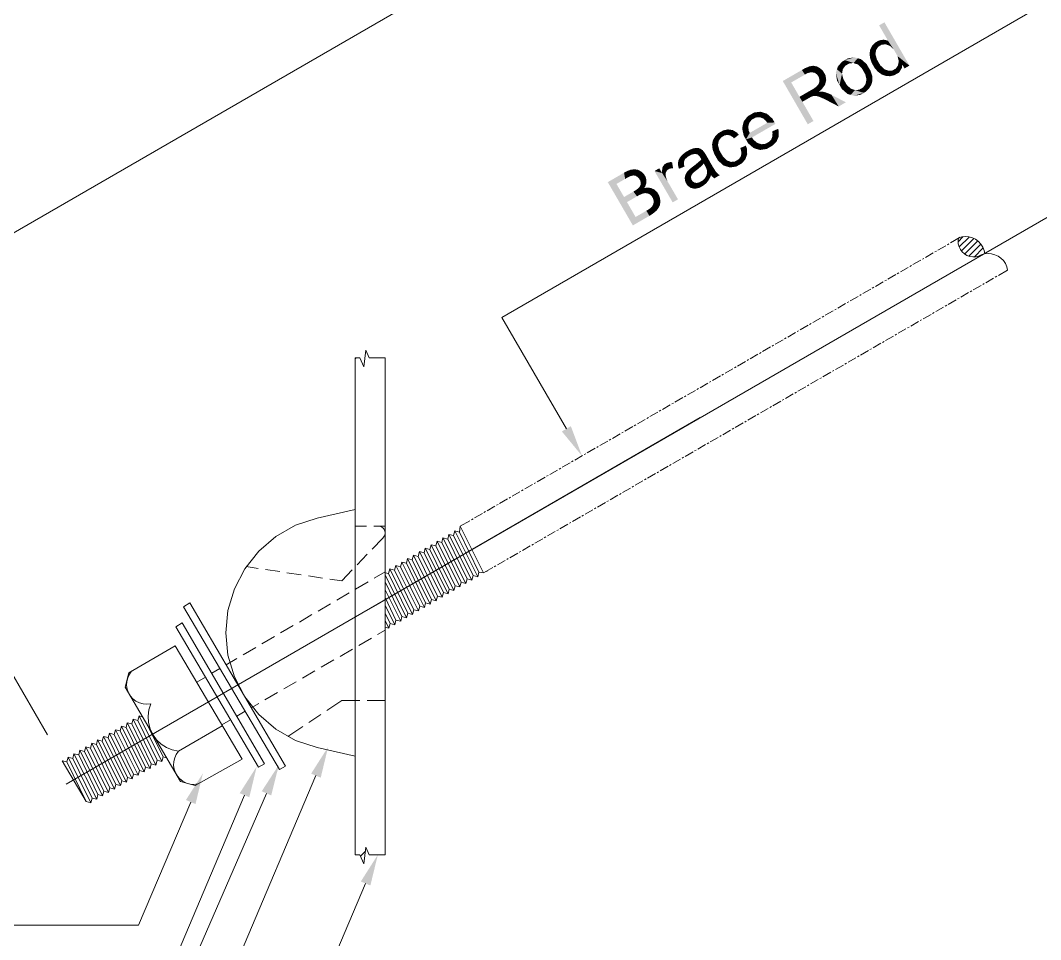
# Model space of a CAD drawing. Header units: millimetres. Extents: x 2 to 579, y 1 to 405.
# Drawn here: x 221.29 to 238.92, y 93.93 to 109.82 of the extents above; entities that cross this region are included whole.
import ezdxf

# ---------------------------------------------------------------- set-up
doc = ezdxf.new("R2010")
doc.units = ezdxf.units.MM
doc.linetypes.add('XKITLINE00', pattern=[0])
doc.layers.add('LinkedObject', color=7, linetype='Continuous', lineweight=0)

# ---------------------------------------------------------------- blocks, each defined once
blk = doc.blocks.new('*A4')
at = {"layer": 'LinkedObject'}
for color, points in [(7, [(236.223, 109.783), (236.286, 109.462), (236.131, 109.73)]), (7, [(236.223, 109.783), (236.388, 109.305), (236.286, 109.462)]), (7, [(236.388, 109.305), (236.223, 109.783), (236.655, 109.035)]), (7, [(235.977, 109.312), (236.073, 109.27), (235.965, 109.238)]), (7, [(236.08, 109.307), (235.977, 109.312), (235.993, 109.345)]), (7, [(236.073, 109.27), (235.977, 109.312), (236.08, 109.307)]), (7, [(236.01, 109.379), (236.116, 109.361), (235.993, 109.345)]), (7, [(235.993, 109.345), (236.116, 109.361), (236.08, 109.307)]), (7, [(236.06, 109.431), (236.116, 109.361), (236.01, 109.379)]), (7, [(236.094, 109.45), (236.116, 109.361), (236.06, 109.431)]), (7, [(236.118, 109.464), (236.178, 109.397), (236.094, 109.45)]), (7, [(236.094, 109.45), (236.178, 109.397), (236.147, 109.379)]), (7, [(236.116, 109.361), (236.094, 109.45), (236.147, 109.379)]), (7, [(236.168, 109.479), (236.178, 109.397), (236.118, 109.464)]), (7, [(236.193, 109.48), (236.178, 109.397), (236.168, 109.479)]), (7, [(236.193, 109.48), (236.246, 109.402), (236.178, 109.397)]), (7, [(236.218, 109.481), (236.246, 109.402), (236.193, 109.48)]), (7, [(236.265, 109.471), (236.246, 109.402), (236.218, 109.481)]), (7, [(236.286, 109.462), (236.246, 109.402), (236.265, 109.471)]), (7, [(236.246, 109.402), (236.286, 109.462), (236.283, 109.388)]), (7, [(236.283, 109.388), (236.286, 109.462), (236.319, 109.375)]), (7, [(236.286, 109.462), (236.388, 109.305), (236.319, 109.375)]), (7, [(235.706, 109.177), (235.538, 109.129), (235.594, 109.161)]), (7, [(235.763, 109.161), (235.538, 109.129), (235.706, 109.177)]), (7, [(235.688, 109.079), (235.538, 109.129), (235.763, 109.161)]), (7, [(235.688, 109.079), (235.763, 109.161), (235.725, 109.066)]), (7, [(235.763, 109.161), (235.763, 109.054), (235.725, 109.066)]), (7, [(235.913, 109.064), (235.763, 109.161), (235.819, 109.145)]), (7, [(235.95, 109), (235.763, 109.161), (235.913, 109.064)]), (7, [(235.83, 108.991), (235.763, 109.161), (235.95, 109)]), (7, [(235.763, 109.054), (235.763, 109.161), (235.83, 108.991)]), (7, [(235.965, 109.238), (236.073, 109.27), (235.971, 109.197)]), (7, [(235.971, 109.197), (236.073, 109.27), (236.067, 109.233)]), (7, [(236.067, 109.233), (236.029, 109.035), (235.971, 109.197)]), (7, [(235.971, 109.197), (236.029, 109.035), (235.977, 109.156)]), (7, [(235.977, 109.156), (236.029, 109.035), (236.006, 109.075)]), (7, [(236.092, 109.143), (236.029, 109.035), (236.067, 109.233)]), (7, [(236.029, 109.035), (236.092, 109.143), (236.123, 109.089)]), (7, [(236.388, 109.305), (236.655, 109.035), (236.42, 109.25)]), (7, [(236.42, 109.25), (236.655, 109.035), (236.449, 109.199)]), (7, [(236.449, 109.199), (236.655, 109.035), (236.471, 109.112)]), (7, [(234.849, 108.879), (234.466, 108.768), (234.797, 108.959)]), (7, [(234.96, 109.027), (234.797, 108.959), (234.929, 109.022)]), (7, [(234.961, 108.921), (234.797, 108.959), (234.96, 109.027)]), (7, [(234.929, 109.022), (234.797, 108.959), (234.847, 108.988)]), (7, [(234.797, 108.959), (234.89, 108.903), (234.849, 108.879)]), (7, [(234.89, 108.903), (234.797, 108.959), (234.961, 108.921)]), (7, [(234.992, 109.032), (234.99, 108.915), (234.96, 109.027)]), (7, [(234.96, 109.027), (234.99, 108.915), (234.961, 108.921)]), (7, [(234.99, 108.915), (234.992, 109.032), (235.019, 108.909)]), (7, [(235.085, 109.004), (234.992, 109.032), (235.054, 109.02)]), (7, [(235.019, 108.909), (234.992, 109.032), (235.085, 109.004)]), (7, [(235.085, 109.004), (235.063, 108.877), (235.019, 108.909)]), (7, [(235.115, 108.987), (235.063, 108.877), (235.085, 109.004)]), (7, [(235.163, 108.94), (235.063, 108.877), (235.115, 108.987)]), (7, [(235.402, 108.97), (235.448, 108.699), (235.382, 108.91)]), (7, [(235.538, 109.129), (235.402, 108.97), (235.488, 109.1)]), (7, [(235.548, 109.033), (235.402, 108.97), (235.538, 109.129)]), (7, [(235.488, 109.1), (235.402, 108.97), (235.42, 109.021)]), (7, [(235.505, 108.974), (235.402, 108.97), (235.548, 109.033)]), (7, [(235.402, 108.97), (235.505, 108.974), (235.497, 108.935)]), (7, [(235.49, 108.896), (235.448, 108.699), (235.402, 108.97)]), (7, [(235.49, 108.896), (235.402, 108.97), (235.497, 108.935)]), (7, [(235.538, 109.129), (235.616, 109.072), (235.582, 109.053)]), (7, [(235.616, 109.072), (235.538, 109.129), (235.688, 109.079)]), (7, [(235.548, 109.033), (235.538, 109.129), (235.582, 109.053)]), (7, [(235.83, 108.991), (235.95, 109), (235.859, 108.941)]), (7, [(235.95, 109), (235.89, 108.887), (235.859, 108.941)]), (7, [(235.89, 108.887), (235.95, 109), (235.913, 108.795)]), (7, [(235.913, 108.795), (235.95, 109), (236.014, 108.817)]), (7, [(236.012, 108.856), (235.95, 109), (235.981, 108.948)]), (7, [(236.014, 108.817), (235.95, 109), (236.012, 108.856)]), (7, [(236.154, 109.037), (236.029, 109.035), (236.123, 109.089)]), (7, [(236.029, 109.035), (236.154, 109.037), (236.053, 108.993)]), (7, [(236.053, 108.993), (236.154, 109.037), (236.111, 108.928)]), (7, [(236.111, 108.928), (236.154, 109.037), (236.144, 108.905)]), (7, [(236.144, 108.905), (236.154, 109.037), (236.22, 108.972)]), (7, [(236.22, 108.972), (236.248, 108.856), (236.144, 108.905)]), (7, [(236.257, 108.959), (236.248, 108.856), (236.22, 108.972)]), (7, [(236.248, 108.856), (236.257, 108.959), (236.286, 108.853)]), (7, [(236.286, 108.853), (236.257, 108.959), (236.294, 108.946)]), (7, [(236.426, 108.887), (236.361, 108.95), (236.39, 108.967)]), (7, [(236.421, 108.985), (236.426, 108.887), (236.39, 108.967)]), (7, [(236.421, 108.985), (236.53, 109.055), (236.426, 108.887)]), (7, [(236.457, 109.039), (236.53, 109.055), (236.421, 108.985)]), (7, [(236.426, 108.887), (236.53, 109.055), (236.476, 108.915)]), (7, [(236.53, 109.055), (236.457, 109.039), (236.464, 109.075)]), (7, [(236.471, 109.112), (236.53, 109.055), (236.464, 109.075)]), (7, [(236.471, 109.112), (236.655, 109.035), (236.53, 109.055)]), (7, [(236.476, 108.915), (236.53, 109.055), (236.528, 109)]), (7, [(236.53, 109.055), (236.655, 109.035), (236.57, 108.986)]), (7, [(234.612, 108.743), (234.466, 108.768), (234.849, 108.879)]), (7, [(235.181, 108.909), (235.063, 108.877), (235.163, 108.94)]), (7, [(235.063, 108.877), (235.181, 108.909), (235.079, 108.85)]), (7, [(235.181, 108.909), (235.089, 108.832), (235.079, 108.85)]), (7, [(235.089, 108.832), (235.181, 108.909), (235.099, 108.793)]), (7, [(235.099, 108.793), (235.207, 108.745), (235.098, 108.772)]), (7, [(235.099, 108.793), (235.181, 108.909), (235.207, 108.745)]), (7, [(235.217, 108.787), (235.181, 108.909), (235.204, 108.869)]), (7, [(235.207, 108.745), (235.181, 108.909), (235.217, 108.787)]), (7, [(235.382, 108.91), (235.448, 108.699), (235.404, 108.774)]), (7, [(235.512, 108.805), (235.448, 108.699), (235.49, 108.896)]), (7, [(235.448, 108.699), (235.512, 108.805), (235.542, 108.753)]), (7, [(236.014, 108.817), (235.905, 108.756), (235.913, 108.795)]), (7, [(236.016, 108.778), (235.905, 108.756), (236.014, 108.817)]), (7, [(236.144, 108.905), (236.248, 108.856), (236.177, 108.881)]), (7, [(236.294, 108.946), (236.426, 108.887), (236.286, 108.853)]), (7, [(236.286, 108.853), (236.426, 108.887), (236.323, 108.851)]), (7, [(236.361, 108.95), (236.426, 108.887), (236.294, 108.946)]), (7, [(236.323, 108.851), (236.426, 108.887), (236.393, 108.868)]), (7, [(234.755, 108.495), (234.898, 108.02), (234.466, 108.768)]), (7, [(234.466, 108.768), (234.612, 108.743), (234.755, 108.495)]), (7, [(234.92, 108.475), (234.755, 108.495), (234.968, 108.618)]), (7, [(234.92, 108.475), (234.968, 108.618), (234.939, 108.486)]), (7, [(234.939, 108.486), (234.968, 108.618), (234.967, 108.5)]), (7, [(234.967, 108.5), (234.968, 108.618), (234.977, 108.503)]), (7, [(235.018, 108.51), (234.968, 108.618), (235.002, 108.637)]), (7, [(234.977, 108.503), (234.968, 108.618), (234.99, 108.507)]), (7, [(234.99, 108.507), (234.968, 108.618), (235.018, 108.51)]), (7, [(235.051, 108.675), (235.088, 108.584), (235.002, 108.637)]), (7, [(235.018, 108.51), (235.002, 108.637), (235.033, 108.51)]), (7, [(235.002, 108.637), (235.088, 108.584), (235.033, 108.51)]), (7, [(235.066, 108.693), (235.207, 108.745), (235.051, 108.675)]), (7, [(235.197, 108.703), (235.051, 108.675), (235.207, 108.745)]), (7, [(235.137, 108.622), (235.051, 108.675), (235.197, 108.703)]), (7, [(235.088, 108.584), (235.051, 108.675), (235.137, 108.622)]), (7, [(235.081, 108.711), (235.207, 108.745), (235.066, 108.693)]), (7, [(235.207, 108.745), (235.081, 108.711), (235.097, 108.75)]), (7, [(235.098, 108.772), (235.207, 108.745), (235.097, 108.75)]), (7, [(235.572, 108.701), (235.448, 108.699), (235.542, 108.753)]), (7, [(235.572, 108.701), (235.639, 108.529), (235.448, 108.699)]), (7, [(235.448, 108.699), (235.639, 108.529), (235.487, 108.63)]), (7, [(235.487, 108.63), (235.639, 108.529), (235.583, 108.546)]), (7, [(235.64, 108.637), (235.639, 108.529), (235.572, 108.701)]), (7, [(235.639, 108.529), (235.64, 108.637), (235.677, 108.624)]), (7, [(235.715, 108.611), (235.639, 108.529), (235.677, 108.624)]), (7, [(235.715, 108.611), (235.865, 108.563), (235.639, 108.529)]), (7, [(235.787, 108.618), (235.865, 108.563), (235.715, 108.611)]), (7, [(235.865, 108.563), (235.787, 108.618), (235.821, 108.638)]), (7, [(235.856, 108.658), (235.865, 108.563), (235.821, 108.638)]), (7, [(235.977, 108.671), (235.856, 108.658), (235.897, 108.717)]), (7, [(235.956, 108.638), (235.856, 108.658), (235.977, 108.671)]), (7, [(235.901, 108.583), (235.856, 108.658), (235.956, 108.638)]), (7, [(235.865, 108.563), (235.856, 108.658), (235.901, 108.583)]), (7, [(235.905, 108.756), (235.997, 108.705), (235.897, 108.717)]), (7, [(235.897, 108.717), (235.997, 108.705), (235.977, 108.671)]), (7, [(235.997, 108.705), (235.905, 108.756), (236.016, 108.778)]), (7, [(234.755, 108.495), (234.805, 108.409), (234.898, 108.02)]), (7, [(234.805, 108.409), (234.755, 108.495), (234.92, 108.475)]), (7, [(235.033, 108.51), (235.088, 108.584), (235.048, 108.509)]), (7, [(235.088, 108.584), (235.088, 108.498), (235.048, 108.509)]), (7, [(235.113, 108.585), (235.088, 108.498), (235.088, 108.584)]), (7, [(235.088, 108.498), (235.113, 108.585), (235.112, 108.489)]), (7, [(235.112, 108.489), (235.113, 108.585), (235.137, 108.479)]), (7, [(235.169, 108.581), (235.113, 108.585), (235.154, 108.584)]), (7, [(235.137, 108.479), (235.113, 108.585), (235.169, 108.581)]), (7, [(235.169, 108.581), (235.202, 108.448), (235.137, 108.479)]), (7, [(235.202, 108.573), (235.202, 108.448), (235.169, 108.581)]), (7, [(235.272, 108.547), (235.202, 108.448), (235.202, 108.573)]), (7, [(235.202, 108.448), (235.272, 108.547), (235.243, 108.427)]), (7, [(235.243, 108.427), (235.272, 108.547), (235.309, 108.529)]), (7, [(235.243, 108.427), (235.309, 108.529), (235.432, 108.328)]), (7, [(235.432, 108.328), (235.309, 108.529), (235.556, 108.4)]), (7, [(235.639, 108.529), (235.865, 108.563), (235.695, 108.513)]), (7, [(235.695, 108.513), (235.865, 108.563), (235.808, 108.53)]), (7, [(234.898, 108.02), (234.805, 108.409), (234.997, 108.077)]), (7, [(233.916, 108.191), (233.777, 108.011), (233.86, 108.159)]), (7, [(233.928, 108.098), (233.777, 108.011), (233.916, 108.191)]), (7, [(233.86, 108.159), (233.777, 108.011), (233.79, 108.069)]), (7, [(233.888, 108.046), (233.777, 108.011), (233.928, 108.098)]), (7, [(234.08, 108.237), (233.916, 108.191), (233.97, 108.223)]), (7, [(234.136, 108.22), (233.916, 108.191), (234.08, 108.237)]), (7, [(234.067, 108.143), (233.916, 108.191), (234.136, 108.22)]), (7, [(233.916, 108.191), (233.995, 108.136), (233.96, 108.116)]), (7, [(233.995, 108.136), (233.916, 108.191), (234.067, 108.143)]), (7, [(233.928, 108.098), (233.916, 108.191), (233.96, 108.116)]), (7, [(234.067, 108.143), (234.136, 108.22), (234.104, 108.129)]), (7, [(234.136, 108.22), (234.128, 108.12), (234.104, 108.129)]), (7, [(234.128, 108.12), (234.136, 108.22), (234.175, 108.079)]), (7, [(234.286, 108.119), (234.136, 108.22), (234.192, 108.203)]), (7, [(234.175, 108.079), (234.136, 108.22), (234.286, 108.119)]), (7, [(234.175, 108.079), (234.286, 108.119), (234.198, 108.046)]), (7, [(234.325, 108.052), (234.198, 108.046), (234.286, 108.119)]), (7, [(233.519, 107.932), (233.39, 107.888), (233.434, 107.913)]), (7, [(233.56, 107.926), (233.39, 107.888), (233.519, 107.932)]), (7, [(233.508, 107.836), (233.39, 107.888), (233.56, 107.926)]), (7, [(233.508, 107.836), (233.56, 107.926), (233.532, 107.832)]), (7, [(233.56, 107.926), (233.556, 107.827), (233.532, 107.832)]), (7, [(233.556, 107.827), (233.56, 107.926), (233.602, 107.799)]), (7, [(233.674, 107.877), (233.56, 107.926), (233.601, 107.92)]), (7, [(233.706, 107.84), (233.56, 107.926), (233.674, 107.877)]), (7, [(233.602, 107.799), (233.56, 107.926), (233.706, 107.84)]), (7, [(233.777, 108.011), (233.79, 107.826), (233.764, 107.952)]), (7, [(233.878, 108.012), (233.777, 108.011), (233.888, 108.046)]), (7, [(233.777, 108.011), (233.878, 108.012), (233.869, 107.979)]), (7, [(233.869, 107.979), (233.79, 107.826), (233.777, 108.011)]), (7, [(233.878, 107.908), (233.79, 107.826), (233.869, 107.979)]), (7, [(233.79, 107.826), (233.878, 107.908), (233.896, 107.872)]), (7, [(234.327, 108.047), (233.829, 107.758), (234.325, 108.052)]), (7, [(233.896, 107.872), (234.325, 108.052), (233.829, 107.758)]), (7, [(234.334, 108.035), (233.829, 107.758), (234.327, 108.047)]), (7, [(234.339, 108.027), (233.829, 107.758), (234.334, 108.035)]), (7, [(233.934, 107.793), (233.829, 107.758), (234.339, 108.027)]), (7, [(234.198, 108.046), (234.325, 108.052), (233.896, 107.872)]), (7, [(234.385, 107.941), (234.289, 107.862), (234.283, 107.898)]), (7, [(234.285, 107.804), (234.385, 107.941), (234.394, 107.804)]), (7, [(234.289, 107.862), (234.385, 107.941), (234.285, 107.804)]), (7, [(234.394, 107.804), (234.385, 107.941), (234.398, 107.893)]), (7, [(233.26, 107.747), (233.354, 107.7), (233.244, 107.672)]), (7, [(233.361, 107.737), (233.26, 107.747), (233.28, 107.78)]), (7, [(233.354, 107.7), (233.26, 107.747), (233.361, 107.737)]), (7, [(233.3, 107.814), (233.403, 107.794), (233.28, 107.78)]), (7, [(233.28, 107.78), (233.403, 107.794), (233.361, 107.737)]), (7, [(233.355, 107.868), (233.403, 107.794), (233.3, 107.814)]), (7, [(233.39, 107.888), (233.403, 107.794), (233.355, 107.868)]), (7, [(233.39, 107.888), (233.46, 107.828), (233.438, 107.814)]), (7, [(233.46, 107.828), (233.39, 107.888), (233.508, 107.836)]), (7, [(233.403, 107.794), (233.39, 107.888), (233.438, 107.814)]), (7, [(233.602, 107.799), (233.706, 107.84), (233.624, 107.776)]), (7, [(233.896, 107.872), (233.829, 107.758), (233.79, 107.826)]), (7, [(233.963, 107.75), (233.829, 107.758), (233.934, 107.793)]), (7, [(233.829, 107.758), (234.017, 107.592), (233.867, 107.692)]), (7, [(233.963, 107.75), (234.017, 107.592), (233.829, 107.758)]), (7, [(234.028, 107.696), (234.017, 107.592), (233.963, 107.75)]), (7, [(234.23, 107.718), (234.377, 107.764), (234.248, 107.628)]), (7, [(234.265, 107.756), (234.377, 107.764), (234.23, 107.718)]), (7, [(234.248, 107.628), (234.377, 107.764), (234.295, 107.655)]), (7, [(234.275, 107.78), (234.394, 107.804), (234.265, 107.756)]), (7, [(234.377, 107.764), (234.265, 107.756), (234.394, 107.804)]), (7, [(234.285, 107.804), (234.394, 107.804), (234.275, 107.78)]), (7, [(234.295, 107.655), (234.377, 107.764), (234.359, 107.723)]), (7, [(232.82, 107.558), (232.885, 107.494), (232.785, 107.538)]), (7, [(232.942, 107.607), (232.82, 107.558), (232.915, 107.602)]), (7, [(232.946, 107.509), (232.82, 107.558), (232.942, 107.607)]), (7, [(232.915, 107.602), (232.82, 107.558), (232.854, 107.578)]), (7, [(232.885, 107.494), (232.82, 107.558), (232.946, 107.509)]), (7, [(233.012, 107.609), (232.942, 107.607), (232.968, 107.611)]), (7, [(233.029, 107.603), (232.942, 107.607), (233.012, 107.609)]), (7, [(232.946, 107.509), (232.942, 107.607), (232.973, 107.503)]), (7, [(232.973, 107.503), (232.942, 107.607), (232.992, 107.499)]), (7, [(232.942, 107.607), (233.028, 107.467), (232.992, 107.499)]), (7, [(233.029, 107.603), (233.028, 107.467), (232.942, 107.607)]), (7, [(233.047, 107.596), (233.028, 107.467), (233.029, 107.603)]), (7, [(233.079, 107.573), (233.028, 107.467), (233.047, 107.596)]), (7, [(233.094, 107.557), (233.028, 107.467), (233.079, 107.573)]), (7, [(233.028, 107.467), (233.094, 107.557), (233.103, 107.546)]), (7, [(233.244, 107.672), (233.354, 107.7), (233.249, 107.63)]), (7, [(233.249, 107.63), (233.354, 107.7), (233.346, 107.662)]), (7, [(233.346, 107.662), (233.309, 107.46), (233.249, 107.63)]), (7, [(233.249, 107.63), (233.309, 107.46), (233.253, 107.589)]), (7, [(233.253, 107.589), (233.309, 107.46), (233.283, 107.504)]), (7, [(233.37, 107.571), (233.309, 107.46), (233.346, 107.662)]), (7, [(233.309, 107.46), (233.37, 107.571), (233.401, 107.517)]), (7, [(233.827, 107.65), (233.745, 107.573), (233.73, 107.61)]), (7, [(233.745, 107.573), (233.827, 107.65), (233.752, 107.508)]), (7, [(233.752, 107.508), (233.827, 107.65), (233.836, 107.46)]), (7, [(233.851, 107.504), (233.827, 107.65), (233.847, 107.599)]), (7, [(233.836, 107.46), (233.827, 107.65), (233.851, 107.504)]), (7, [(233.867, 107.692), (234.017, 107.592), (233.962, 107.609)]), (7, [(234.017, 107.592), (234.028, 107.696), (234.073, 107.576)]), (7, [(234.064, 107.686), (234.073, 107.576), (234.028, 107.696)]), (7, [(234.1, 107.675), (234.073, 107.576), (234.064, 107.686)]), (7, [(234.1, 107.675), (234.248, 107.628), (234.073, 107.576)]), (7, [(234.073, 107.576), (234.248, 107.628), (234.189, 107.594)]), (7, [(234.171, 107.684), (234.248, 107.628), (234.1, 107.675)]), (7, [(234.205, 107.704), (234.248, 107.628), (234.171, 107.684)]), (7, [(234.23, 107.718), (234.248, 107.628), (234.205, 107.704)]), (7, [(232.768, 107.396), (232.658, 107.366), (232.777, 107.416)]), (7, [(232.662, 107.392), (232.777, 107.416), (232.658, 107.366)]), (7, [(232.759, 107.376), (232.658, 107.366), (232.768, 107.396)]), (7, [(232.759, 107.376), (232.672, 107.25), (232.658, 107.366)]), (7, [(232.687, 107.443), (232.777, 107.416), (232.662, 107.392)]), (7, [(232.759, 107.323), (232.672, 107.25), (232.759, 107.376)]), (7, [(232.708, 107.468), (232.777, 107.416), (232.687, 107.443)]), (7, [(232.785, 107.538), (232.708, 107.468), (232.729, 107.493)]), (7, [(232.818, 107.455), (232.708, 107.468), (232.785, 107.538)]), (7, [(232.777, 107.416), (232.708, 107.468), (232.818, 107.455)]), (7, [(232.818, 107.455), (232.785, 107.538), (232.85, 107.474)]), (7, [(232.85, 107.474), (232.785, 107.538), (232.885, 107.494)]), (7, [(233.037, 107.391), (233.1, 107.344), (232.964, 107.328)]), (7, [(233.028, 107.467), (233.103, 107.546), (233.044, 107.439)]), (7, [(233.058, 107.415), (233.1, 107.344), (233.037, 107.391)]), (7, [(233.044, 107.439), (233.103, 107.546), (233.046, 107.437)]), (7, [(233.046, 107.437), (233.103, 107.546), (233.052, 107.425)]), (7, [(233.052, 107.425), (233.103, 107.546), (233.058, 107.415)]), (7, [(233.058, 107.415), (233.103, 107.546), (233.1, 107.344)]), (7, [(233.13, 107.505), (233.1, 107.344), (233.103, 107.546)]), (7, [(233.148, 107.475), (233.1, 107.344), (233.13, 107.505)]), (7, [(233.148, 107.475), (233.119, 107.31), (233.1, 107.344)]), (7, [(233.218, 107.352), (233.119, 107.31), (233.148, 107.475)]), (7, [(233.433, 107.463), (233.309, 107.46), (233.401, 107.517)]), (7, [(233.433, 107.463), (233.497, 107.291), (233.309, 107.46)]), (7, [(233.309, 107.46), (233.497, 107.291), (233.348, 107.392)]), (7, [(233.348, 107.392), (233.497, 107.291), (233.442, 107.308)]), (7, [(233.5, 107.395), (233.497, 107.291), (233.433, 107.463)]), (7, [(233.497, 107.291), (233.5, 107.395), (233.535, 107.383)]), (7, [(233.57, 107.37), (233.497, 107.291), (233.535, 107.383)]), (7, [(233.639, 107.377), (233.717, 107.321), (233.57, 107.37)]), (7, [(233.717, 107.321), (233.639, 107.377), (233.672, 107.396)]), (7, [(233.699, 107.412), (233.717, 107.321), (233.672, 107.396)]), (7, [(233.699, 107.412), (233.836, 107.46), (233.717, 107.321)]), (7, [(233.735, 107.454), (233.836, 107.46), (233.699, 107.412)]), (7, [(233.717, 107.321), (233.836, 107.46), (233.762, 107.347)]), (7, [(233.836, 107.46), (233.735, 107.454), (233.743, 107.481)]), (7, [(233.752, 107.508), (233.836, 107.46), (233.743, 107.481)]), (7, [(233.762, 107.347), (233.836, 107.46), (233.821, 107.416)]), (7, [(231.766, 107.207), (231.842, 107.127), (231.723, 107.183)]), (7, [(231.841, 107.236), (231.842, 107.127), (231.766, 107.207)]), (7, [(231.882, 107.136), (231.841, 107.236), (231.874, 107.239)]), (7, [(231.842, 107.127), (231.841, 107.236), (231.862, 107.131)]), (7, [(231.862, 107.131), (231.841, 107.236), (231.882, 107.136)]), (7, [(231.906, 107.243), (231.918, 107.131), (231.874, 107.239)]), (7, [(231.874, 107.239), (231.918, 107.131), (231.882, 107.136)]), (7, [(231.967, 107.232), (231.918, 107.131), (231.906, 107.243)]), (7, [(231.995, 107.216), (231.918, 107.131), (231.967, 107.232)]), (7, [(231.918, 107.131), (231.995, 107.216), (231.935, 107.122)]), (7, [(231.995, 107.216), (231.953, 107.113), (231.935, 107.122)]), (7, [(231.953, 107.113), (231.995, 107.216), (231.98, 107.085)]), (7, [(231.98, 107.085), (231.995, 107.216), (232.082, 107.135)]), (7, [(232.067, 107.16), (231.995, 107.216), (232.024, 107.201)]), (7, [(232.082, 107.135), (231.995, 107.216), (232.067, 107.16)]), (7, [(232.38, 107.178), (232.249, 107.212), (232.332, 107.26)]), (7, [(232.249, 107.212), (232.38, 107.178), (232.563, 106.67)]), (7, [(232.386, 107.271), (232.38, 107.178), (232.379, 107.216)]), (7, [(232.394, 107.288), (232.38, 107.178), (232.386, 107.271)]), (7, [(232.477, 107.233), (232.38, 107.178), (232.394, 107.288)]), (7, [(232.456, 107.209), (232.38, 107.178), (232.477, 107.233)]), (7, [(232.449, 107.193), (232.38, 107.178), (232.456, 107.209)]), (7, [(232.402, 107.304), (232.492, 107.242), (232.394, 107.288)]), (7, [(232.394, 107.288), (232.492, 107.242), (232.477, 107.233)]), (7, [(232.426, 107.331), (232.492, 107.242), (232.402, 107.304)]), (7, [(232.442, 107.34), (232.492, 107.242), (232.426, 107.331)]), (7, [(232.521, 107.366), (232.442, 107.34), (232.465, 107.353)]), (7, [(232.553, 107.365), (232.442, 107.34), (232.521, 107.366)]), (7, [(232.548, 107.261), (232.442, 107.34), (232.553, 107.365)]), (7, [(232.442, 107.34), (232.509, 107.252), (232.492, 107.242)]), (7, [(232.509, 107.252), (232.442, 107.34), (232.548, 107.261)]), (7, [(232.548, 107.261), (232.553, 107.365), (232.571, 107.261)]), (7, [(232.658, 107.366), (232.672, 107.25), (232.654, 107.34)]), (7, [(232.654, 107.34), (232.672, 107.25), (232.661, 107.282)]), (7, [(232.672, 107.25), (232.759, 107.323), (232.768, 107.29)]), (7, [(232.823, 107.212), (232.891, 107.146), (232.799, 107.178)]), (7, [(232.839, 107.228), (232.891, 107.146), (232.823, 107.212)]), (7, [(232.85, 107.239), (232.909, 107.169), (232.839, 107.228)]), (7, [(232.891, 107.146), (232.839, 107.228), (232.9, 107.157)]), (7, [(232.9, 107.157), (232.839, 107.228), (232.909, 107.169)]), (7, [(232.887, 107.27), (232.944, 107.202), (232.85, 107.239)]), (7, [(232.85, 107.239), (232.944, 107.202), (232.909, 107.169)]), (7, [(232.912, 107.289), (232.97, 107.222), (232.887, 107.27)]), (7, [(232.887, 107.27), (232.97, 107.222), (232.944, 107.202)]), (7, [(232.964, 107.328), (233.016, 107.258), (232.912, 107.289)]), (7, [(232.912, 107.289), (233.016, 107.258), (232.97, 107.222)]), (7, [(232.964, 107.328), (233.1, 107.344), (233.016, 107.258)]), (7, [(233.016, 107.258), (233.1, 107.344), (233.081, 107.319)]), (7, [(233.218, 107.352), (233.136, 107.279), (233.119, 107.31)]), (7, [(233.305, 107.209), (233.226, 107.142), (233.133, 107.11)]), (7, [(233.147, 107.134), (233.305, 107.209), (233.133, 107.11)]), (7, [(233.136, 107.279), (233.218, 107.352), (233.155, 107.229)]), (7, [(233.147, 107.134), (233.255, 107.288), (233.305, 107.209)]), (7, [(233.159, 107.183), (233.255, 107.288), (233.147, 107.134)]), (7, [(233.155, 107.229), (233.218, 107.352), (233.255, 107.288)]), (7, [(233.255, 107.288), (233.157, 107.209), (233.155, 107.229)]), (7, [(233.157, 107.209), (233.255, 107.288), (233.159, 107.183)]), (7, [(233.226, 107.142), (233.305, 107.209), (233.239, 107.124)]), (7, [(233.239, 107.124), (233.305, 107.209), (233.318, 107.193)]), (7, [(233.57, 107.37), (233.717, 107.321), (233.497, 107.291)]), (7, [(233.497, 107.291), (233.717, 107.321), (233.551, 107.274)]), (7, [(233.551, 107.274), (233.717, 107.321), (233.662, 107.289)]), (7, [(231.742, 107.076), (231.442, 107.02), (231.723, 107.183)]), (7, [(231.592, 106.989), (231.442, 107.02), (231.742, 107.076)]), (7, [(231.442, 107.02), (231.774, 106.675), (231.875, 106.272)]), (7, [(231.723, 106.763), (231.774, 106.675), (231.442, 107.02)]), (7, [(231.442, 107.02), (231.592, 106.989), (231.723, 106.763)]), (7, [(231.723, 107.183), (231.842, 107.127), (231.782, 107.099)]), (7, [(231.742, 107.076), (231.723, 107.183), (231.782, 107.099)]), (7, [(232.082, 107.135), (231.991, 107.067), (231.98, 107.085)]), (7, [(231.991, 107.067), (232.082, 107.135), (232.003, 107.047)]), (7, [(232.003, 107.047), (232.082, 107.135), (232.012, 107.009)]), (7, [(232.108, 107.029), (232.008, 106.972), (232.012, 107.009)]), (7, [(232.107, 107.001), (232.008, 106.972), (232.108, 107.029)]), (7, [(232.012, 107.009), (232.082, 107.135), (232.108, 107.029)]), (7, [(232.109, 107.058), (232.082, 107.135), (232.096, 107.111)]), (7, [(232.108, 107.029), (232.082, 107.135), (232.109, 107.058)]), (7, [(232.442, 107.177), (232.38, 107.178), (232.449, 107.193)]), (7, [(232.474, 107.036), (232.655, 106.723), (232.38, 107.178)]), (7, [(232.474, 107.036), (232.38, 107.178), (232.451, 107.094)]), (7, [(232.451, 107.094), (232.38, 107.178), (232.444, 107.123)]), (7, [(232.444, 107.123), (232.38, 107.178), (232.44, 107.142)]), (7, [(232.44, 107.142), (232.38, 107.178), (232.442, 107.177)]), (7, [(232.563, 106.67), (232.38, 107.178), (232.655, 106.723)]), (7, [(232.781, 107.141), (232.881, 107.107), (232.773, 107.101)]), (7, [(232.773, 107.08), (232.881, 107.107), (232.881, 107.093)]), (7, [(232.773, 107.101), (232.881, 107.107), (232.773, 107.08)]), (7, [(232.881, 107.093), (232.797, 106.996), (232.773, 107.08)]), (7, [(232.773, 107.08), (232.797, 106.996), (232.774, 107.058)]), (7, [(232.774, 107.058), (232.797, 106.996), (232.786, 107.016)]), (7, [(232.882, 107.12), (232.781, 107.141), (232.79, 107.16)]), (7, [(232.881, 107.107), (232.781, 107.141), (232.882, 107.12)]), (7, [(232.799, 107.178), (232.891, 107.146), (232.79, 107.16)]), (7, [(232.79, 107.16), (232.891, 107.146), (232.882, 107.12)]), (7, [(232.887, 107.068), (232.797, 106.996), (232.881, 107.093)]), (7, [(232.797, 106.996), (232.887, 107.068), (232.894, 107.056)]), (7, [(232.904, 107.037), (232.797, 106.996), (232.894, 107.056)]), (7, [(232.797, 106.996), (232.904, 107.037), (232.817, 106.963)]), (7, [(232.817, 106.963), (232.904, 107.037), (232.873, 106.921)]), (7, [(232.873, 106.921), (232.904, 107.037), (232.91, 106.913)]), (7, [(232.91, 106.913), (232.904, 107.037), (232.936, 107.015)]), (7, [(233.052, 107.033), (233.099, 106.964), (233.026, 107.017)]), (7, [(233.079, 107.048), (233.099, 106.964), (233.052, 107.033)]), (7, [(233.163, 107.024), (233.079, 107.048), (233.119, 107.087)]), (7, [(233.144, 107.002), (233.079, 107.048), (233.163, 107.024)]), (7, [(233.099, 106.964), (233.079, 107.048), (233.144, 107.002)]), (7, [(233.226, 107.142), (233.119, 107.087), (233.133, 107.11)]), (7, [(233.213, 107.106), (233.119, 107.087), (233.226, 107.142)]), (7, [(233.181, 107.047), (233.119, 107.087), (233.213, 107.106)]), (7, [(233.163, 107.024), (233.119, 107.087), (233.181, 107.047)]), (7, [(233.318, 107.193), (233.268, 107.096), (233.239, 107.124)]), (7, [(233.331, 107.178), (233.268, 107.096), (233.318, 107.193)]), (7, [(233.331, 107.178), (233.283, 107.086), (233.268, 107.096)]), (7, [(233.361, 107.152), (233.283, 107.086), (233.331, 107.178)]), (7, [(233.283, 107.086), (233.361, 107.152), (233.379, 107.142)]), (7, [(231.947, 106.775), (231.723, 106.763), (231.885, 106.857)]), (7, [(231.983, 106.796), (231.885, 106.857), (231.918, 106.876)]), (7, [(231.947, 106.775), (231.885, 106.857), (231.983, 106.796)]), (7, [(231.918, 106.876), (232.069, 106.916), (231.983, 106.796)]), (7, [(231.962, 106.908), (232.069, 106.916), (231.918, 106.876)]), (7, [(231.974, 106.92), (232.088, 106.944), (231.962, 106.908)]), (7, [(232.069, 106.916), (231.962, 106.908), (232.088, 106.944)]), (7, [(231.99, 106.937), (232.088, 106.944), (231.974, 106.92)]), (7, [(231.983, 106.796), (232.069, 106.916), (232.041, 106.821)]), (7, [(232.008, 106.972), (232.088, 106.944), (231.99, 106.937)]), (7, [(232.088, 106.944), (232.008, 106.972), (232.107, 107.001)]), (7, [(232.069, 106.916), (232.087, 106.831), (232.041, 106.821)]), (7, [(232.18, 106.921), (232.069, 106.916), (232.109, 106.925)]), (7, [(232.129, 106.826), (232.069, 106.916), (232.18, 106.921)]), (7, [(232.087, 106.831), (232.069, 106.916), (232.129, 106.826)]), (7, [(232.129, 106.826), (232.18, 106.921), (232.149, 106.817)]), (7, [(232.149, 106.817), (232.18, 106.921), (232.168, 106.808)]), (7, [(232.168, 106.808), (232.18, 106.921), (232.212, 106.908)]), (7, [(232.212, 106.908), (232.2, 106.778), (232.168, 106.808)]), (7, [(232.244, 106.894), (232.2, 106.778), (232.212, 106.908)]), (7, [(232.295, 106.848), (232.2, 106.778), (232.244, 106.894)]), (7, [(232.314, 106.816), (232.2, 106.778), (232.295, 106.848)]), (7, [(232.936, 107.015), (232.946, 106.905), (232.91, 106.913)]), (7, [(232.957, 107.01), (232.946, 106.905), (232.936, 107.015)]), (7, [(232.978, 107.006), (232.946, 106.905), (232.957, 107.01)]), (7, [(232.946, 106.905), (232.978, 107.006), (233.027, 106.923)]), (7, [(233.072, 106.948), (232.978, 107.006), (233.026, 107.017)]), (7, [(233.027, 106.923), (232.978, 107.006), (233.072, 106.948)]), (7, [(233.026, 107.017), (233.099, 106.964), (233.072, 106.948)]), (7, [(231.774, 106.675), (231.723, 106.763), (231.947, 106.775)]), (7, [(231.875, 106.272), (231.774, 106.675), (231.922, 106.418)]), (7, [(232.2, 106.778), (232.314, 106.816), (232.212, 106.757)]), (7, [(232.314, 106.816), (232.223, 106.739), (232.212, 106.757)]), (7, [(232.223, 106.739), (232.314, 106.816), (232.233, 106.703)]), (7, [(232.234, 106.667), (232.343, 106.625), (232.227, 106.636)]), (7, [(232.233, 106.703), (232.314, 106.816), (232.348, 106.705)]), (7, [(232.348, 106.705), (232.234, 106.667), (232.233, 106.703)]), (7, [(232.35, 106.676), (232.234, 106.667), (232.348, 106.705)]), (7, [(232.343, 106.625), (232.234, 106.667), (232.35, 106.676)]), (7, [(232.346, 106.734), (232.314, 106.816), (232.329, 106.789)]), (7, [(232.348, 106.705), (232.314, 106.816), (232.346, 106.734)]), (7, [(232.109, 106.526), (232.16, 106.437), (231.922, 106.418)]), (7, [(232.133, 106.539), (232.195, 106.458), (232.109, 106.526)]), (7, [(232.109, 106.526), (232.195, 106.458), (232.16, 106.437)]), (7, [(232.166, 106.561), (232.252, 106.499), (232.133, 106.539)]), (7, [(232.133, 106.539), (232.252, 106.499), (232.195, 106.458)]), (7, [(232.175, 106.568), (232.252, 106.499), (232.166, 106.561)]), (7, [(232.273, 106.519), (232.175, 106.568), (232.19, 106.581)]), (7, [(232.252, 106.499), (232.175, 106.568), (232.273, 106.519)]), (7, [(232.213, 106.608), (232.324, 106.582), (232.19, 106.581)]), (7, [(232.19, 106.581), (232.324, 106.582), (232.273, 106.519)]), (7, [(232.334, 106.604), (232.213, 106.608), (232.227, 106.636)]), (7, [(232.324, 106.582), (232.213, 106.608), (232.334, 106.604)]), (7, [(232.227, 106.636), (232.343, 106.625), (232.334, 106.604)]), (7, [(232.273, 106.519), (232.324, 106.582), (232.294, 106.54)]), (7, [(231.922, 106.418), (232.16, 106.437), (231.875, 106.272)]), (6, [(230.648, 102.711), (230.804, 102.801), (230.996, 102.288)]), (6, [(226.481, 96.726), (226.315, 96.796), (226.609, 97.258)]), (6, [(224.317, 96.27), (224.151, 96.34), (224.445, 96.802)]), (6, [(225.247, 96.388), (225.081, 96.458), (225.375, 96.92)]), (6, [(225.626, 96.419), (225.461, 96.491), (225.759, 96.95)]), (6, [(227.339, 94.862), (227.174, 94.932), (227.468, 95.394)])]:
    blk.add_hatch(color=color, dxfattribs=at).paths.add_polyline_path(points, flags=17)
at = {"layer": 'LinkedObject', "color": 6, "linetype": 'XKITLINE00', "lineweight": 0}
for p, q in [((217.851, 104.226), (259.244, 128.15)), ((229.613, 104.682), (238.772, 109.976)), ((227.354, 99.663), (242.175, 108.229)), ((221.757, 97.468), (217.401, 105.005)), ((230.726, 102.756), (229.613, 104.682)), ((226.398, 96.761), (222.242, 86.971)), ((225.544, 96.455), (222.63, 89.759)), ((224.234, 96.305), (223.331, 94.177)), ((225.164, 96.423), (223.586, 92.705)), ((227.257, 94.897), (222.966, 84.79)), ((223.331, 94.177), (213.789, 94.177))]:
    blk.add_line(p, q, dxfattribs=at)
at = {"layer": 'LinkedObject', "color": 9, "linetype": 'XKITLINE00', "lineweight": 0}
for p, q in [((237.365, 105.969), (237.534, 106.067)), ((236.932, 105.719), (237.067, 105.797)), ((237.094, 105.813), (237.121, 105.828)), ((237.148, 105.844), (237.284, 105.922)), ((237.311, 105.938), (237.338, 105.953)), ((236.715, 105.594), (236.851, 105.672)), ((236.878, 105.688), (236.905, 105.703)), ((236.445, 105.437), (236.472, 105.453)), ((236.499, 105.469), (236.634, 105.547)), ((236.661, 105.562), (236.688, 105.578)), ((238.192, 105.407), (238.351, 105.499)), ((236.066, 105.218), (236.201, 105.297)), ((236.228, 105.312), (236.256, 105.328)), ((236.283, 105.344), (236.418, 105.422)), ((237.921, 105.251), (237.948, 105.267)), ((237.975, 105.282), (238.11, 105.36)), ((238.138, 105.376), (238.165, 105.392)), ((235.85, 105.093), (235.985, 105.171)), ((236.012, 105.187), (236.039, 105.203)), ((237.542, 105.032), (237.678, 105.11)), ((237.705, 105.126), (237.732, 105.142)), ((237.759, 105.157), (237.894, 105.235)), ((235.417, 104.843), (235.552, 104.921)), ((235.579, 104.937), (235.606, 104.953)), ((235.633, 104.968), (235.768, 105.046)), ((235.796, 105.062), (235.823, 105.078)), ((237.326, 104.907), (237.461, 104.985)), ((237.488, 105.001), (237.515, 105.016)), ((235.2, 104.718), (235.336, 104.796)), ((235.363, 104.812), (235.39, 104.827)), ((236.893, 104.657), (237.028, 104.735)), ((237.055, 104.751), (237.082, 104.766)), ((237.109, 104.782), (237.245, 104.86)), ((237.272, 104.876), (237.299, 104.891)), ((234.93, 104.562), (234.957, 104.577)), ((234.984, 104.593), (235.119, 104.671)), ((235.146, 104.687), (235.173, 104.702)), ((236.677, 104.532), (236.812, 104.61)), ((236.839, 104.626), (236.866, 104.641)), ((234.551, 104.343), (234.686, 104.421)), ((234.713, 104.437), (234.74, 104.452)), ((234.767, 104.468), (234.903, 104.546)), ((236.406, 104.375), (236.433, 104.391)), ((236.46, 104.407), (236.595, 104.485)), ((236.622, 104.5), (236.649, 104.516)), ((234.28, 104.186), (234.307, 104.202)), ((234.335, 104.218), (234.47, 104.296)), ((234.497, 104.311), (234.524, 104.327)), ((236.027, 104.156), (236.162, 104.235)), ((236.19, 104.25), (236.217, 104.266)), ((236.244, 104.281), (236.379, 104.36)), ((227.228, 103.827), (227.262, 104.114)), ((227.262, 104.114), (227.319, 103.983)), ((233.902, 103.967), (234.037, 104.046)), ((234.064, 104.061), (234.091, 104.077)), ((234.118, 104.093), (234.253, 104.171)), ((235.811, 104.031), (235.946, 104.109)), ((235.973, 104.125), (236, 104.141)), ((227.075, 103.983), (227.158, 103.983)), ((227.075, 103.966), (227.092, 103.983)), ((227.158, 103.983), (227.228, 103.827)), ((227.319, 103.983), (227.592, 103.983)), ((233.685, 103.842), (233.82, 103.921)), ((233.848, 103.936), (233.875, 103.952)), ((235.378, 103.781), (235.513, 103.859)), ((235.54, 103.875), (235.567, 103.891)), ((235.594, 103.906), (235.73, 103.984)), ((235.757, 104), (235.784, 104.016)), ((233.252, 103.592), (233.388, 103.67)), ((233.415, 103.686), (233.442, 103.702)), ((233.469, 103.717), (233.604, 103.795)), ((233.631, 103.811), (233.658, 103.827)), ((235.161, 103.656), (235.297, 103.734)), ((235.324, 103.75), (235.351, 103.765)), ((233.036, 103.467), (233.171, 103.545)), ((233.198, 103.561), (233.225, 103.576)), ((234.891, 103.5), (234.918, 103.515)), ((234.945, 103.531), (235.08, 103.609)), ((235.107, 103.625), (235.134, 103.64)), ((232.765, 103.311), (232.792, 103.326)), ((232.819, 103.342), (232.955, 103.42)), ((232.982, 103.436), (233.009, 103.451)), ((234.512, 103.281), (234.647, 103.359)), ((234.674, 103.375), (234.701, 103.39)), ((234.728, 103.406), (234.864, 103.484)), ((232.386, 103.092), (232.522, 103.17)), ((232.549, 103.186), (232.576, 103.201)), ((232.603, 103.217), (232.738, 103.295)), ((234.241, 103.124), (234.269, 103.14)), ((234.296, 103.156), (234.431, 103.234)), ((234.458, 103.249), (234.485, 103.265)), ((232.17, 102.967), (232.305, 103.045)), ((232.332, 103.06), (232.359, 103.076)), ((233.863, 102.905), (233.998, 102.984)), ((234.025, 102.999), (234.052, 103.015)), ((234.079, 103.031), (234.214, 103.109)), ((233.04, 102.949), (222.079, 96.615)), ((231.737, 102.716), (231.872, 102.795)), ((231.899, 102.81), (231.927, 102.826)), ((231.954, 102.842), (232.089, 102.92)), ((232.116, 102.935), (232.143, 102.951)), ((233.646, 102.78), (233.782, 102.858)), ((233.809, 102.874), (233.836, 102.89)), ((231.521, 102.591), (231.656, 102.67)), ((231.683, 102.685), (231.71, 102.701)), ((233.376, 102.624), (233.403, 102.64)), ((233.43, 102.655), (233.565, 102.733)), ((233.592, 102.749), (233.619, 102.765)), ((231.25, 102.435), (231.277, 102.451)), ((231.304, 102.466), (231.44, 102.544)), ((231.467, 102.56), (231.494, 102.576)), ((232.997, 102.405), (233.132, 102.483)), ((233.159, 102.499), (233.186, 102.514)), ((233.213, 102.53), (233.349, 102.608)), ((230.871, 102.216), (231.007, 102.294)), ((231.034, 102.31), (231.061, 102.325)), ((231.088, 102.341), (231.223, 102.419)), ((232.726, 102.249), (232.753, 102.264)), ((232.78, 102.28), (232.916, 102.358)), ((232.943, 102.374), (232.97, 102.389)), ((230.655, 102.091), (230.79, 102.169)), ((230.817, 102.185), (230.844, 102.2)), ((232.348, 102.03), (232.483, 102.108)), ((232.51, 102.124), (232.537, 102.139)), ((232.564, 102.155), (232.699, 102.233)), ((230.222, 101.841), (230.357, 101.919)), ((230.384, 101.935), (230.411, 101.95)), ((230.438, 101.966), (230.574, 102.044)), ((230.601, 102.06), (230.628, 102.075)), ((232.131, 101.905), (232.266, 101.983)), ((232.293, 101.998), (232.32, 102.014)), ((230.006, 101.716), (230.141, 101.794)), ((230.168, 101.809), (230.195, 101.825)), ((231.698, 101.654), (231.833, 101.733)), ((231.861, 101.748), (231.888, 101.764)), ((231.915, 101.78), (232.05, 101.858)), ((232.077, 101.873), (232.104, 101.889)), ((229.735, 101.559), (229.762, 101.575)), ((229.789, 101.591), (229.924, 101.669)), ((229.951, 101.684), (229.978, 101.7)), ((231.482, 101.529), (231.617, 101.608)), ((231.644, 101.623), (231.671, 101.639)), ((229.356, 101.34), (229.491, 101.419)), ((229.519, 101.434), (229.546, 101.45)), ((229.573, 101.465), (229.708, 101.544)), ((231.211, 101.373), (231.238, 101.389)), ((231.265, 101.404), (231.401, 101.482)), ((231.428, 101.498), (231.455, 101.514)), ((229.14, 101.215), (229.275, 101.293)), ((229.302, 101.309), (229.329, 101.325)), ((230.832, 101.154), (230.968, 101.232)), ((230.995, 101.248), (231.022, 101.263)), ((231.049, 101.279), (231.184, 101.357)), ((228.89, 101.071), (229.059, 101.168)), ((229.086, 101.184), (229.113, 101.2)), ((230.616, 101.029), (230.751, 101.107)), ((230.778, 101.123), (230.805, 101.138)), ((230.183, 100.779), (230.318, 100.857)), ((230.345, 100.873), (230.372, 100.888)), ((230.4, 100.904), (230.535, 100.982)), ((230.562, 100.998), (230.589, 101.013)), ((229.967, 100.654), (230.102, 100.732)), ((230.129, 100.747), (230.156, 100.763)), ((229.696, 100.497), (229.723, 100.513)), ((229.75, 100.529), (229.885, 100.607)), ((229.912, 100.622), (229.94, 100.638)), ((229.294, 100.265), (229.453, 100.357)), ((229.48, 100.372), (229.507, 100.388)), ((229.534, 100.403), (229.669, 100.482))]:
    blk.add_line(p, q, dxfattribs=at)
at = {"layer": 'LinkedObject', "color": 3, "linetype": 'XKITLINE00', "lineweight": 0}
for p, q in [((237.501, 106.055), (237.495, 106.004)), ((237.495, 106.004), (237.498, 105.952)), ((237.56, 106.073), (237.501, 106.055)), ((237.621, 106.08), (237.56, 106.073)), ((237.683, 106.075), (237.621, 106.08)), ((237.742, 106.059), (237.683, 106.075)), ((237.798, 106.032), (237.742, 106.059)), ((237.847, 105.995), (237.798, 106.032)), ((237.889, 105.949), (237.847, 105.995)), ((237.498, 105.952), (237.512, 105.902)), ((237.512, 105.902), (237.535, 105.856)), ((237.535, 105.856), (237.566, 105.815)), ((237.566, 105.815), (237.604, 105.78)), ((237.922, 105.897), (237.889, 105.949)), ((237.944, 105.839), (237.922, 105.897)), ((237.956, 105.779), (237.944, 105.839)), ((238.015, 105.785), (237.955, 105.779)), ((238.075, 105.781), (238.015, 105.785)), ((237.604, 105.78), (237.648, 105.753)), ((237.648, 105.753), (237.697, 105.735)), ((237.697, 105.735), (237.748, 105.727)), ((237.748, 105.727), (237.8, 105.729)), ((237.8, 105.729), (237.85, 105.74)), ((237.85, 105.74), (237.897, 105.761)), ((237.955, 105.779), (237.897, 105.761)), ((238.133, 105.766), (238.075, 105.781)), ((238.188, 105.741), (238.133, 105.766)), ((238.237, 105.706), (238.188, 105.741)), ((238.28, 105.663), (238.237, 105.706)), ((238.313, 105.613), (238.28, 105.663)), ((238.337, 105.558), (238.313, 105.613)), ((238.351, 105.499), (238.337, 105.558)), ((223.167, 98.54), (223.967, 99.007)), ((225.121, 97.047), (223.967, 99.007)), ((223.213, 98.567), (223.174, 98.513)), ((223.101, 98.289), (223.167, 98.54)), ((223.13, 98.389), (223.127, 98.323)), ((223.146, 98.453), (223.13, 98.389)), ((223.174, 98.513), (223.146, 98.453)), ((223.101, 98.289), (224.057, 96.658)), ((223.127, 98.323), (223.137, 98.257)), ((223.137, 98.257), (223.159, 98.194)), ((223.159, 98.194), (223.192, 98.137)), ((223.192, 98.137), (223.236, 98.088)), ((223.236, 98.088), (223.288, 98.047)), ((223.288, 98.047), (223.348, 98.018)), ((223.348, 98.018), (223.411, 98)), ((223.411, 98), (223.477, 97.995)), ((223.477, 97.995), (223.543, 98.003)), ((223.51, 97.898), (223.497, 97.789)), ((223.543, 98.003), (223.51, 97.898)), ((223.497, 97.789), (223.504, 97.679)), ((223.504, 97.679), (223.532, 97.572)), ((223.532, 97.572), (223.578, 97.473)), ((224.024, 97.183), (224.78, 97.625)), ((223.578, 97.473), (223.643, 97.383)), ((223.643, 97.383), (223.722, 97.307)), ((223.722, 97.307), (223.814, 97.247)), ((223.814, 97.247), (223.916, 97.205)), ((223.916, 97.205), (224.024, 97.183)), ((224.024, 97.183), (223.985, 97.129)), ((223.941, 97.005), (223.938, 96.939)), ((223.957, 97.069), (223.941, 97.005)), ((223.985, 97.129), (223.957, 97.069)), ((224.313, 96.591), (225.121, 97.047)), ((223.938, 96.939), (223.948, 96.873)), ((223.948, 96.873), (223.97, 96.811)), ((223.97, 96.811), (224.003, 96.753)), ((224.003, 96.753), (224.047, 96.704)), ((224.047, 96.704), (224.099, 96.663)), ((224.057, 96.658), (224.313, 96.591)), ((224.099, 96.663), (224.159, 96.634)), ((224.159, 96.634), (224.222, 96.616)), ((224.222, 96.616), (224.288, 96.611)), ((224.288, 96.611), (224.354, 96.619))]:
    blk.add_line(p, q, dxfattribs=at)
at = {"layer": 'LinkedObject', "color": 1, "linetype": 'XKITLINE00', "lineweight": 0}
for p, q in [((237.498, 105.991), (237.579, 106.072)), ((237.515, 105.9), (237.686, 106.071)), ((237.554, 105.83), (237.769, 106.045)), ((237.608, 105.776), (237.836, 106.004)), ((237.679, 105.738), (237.89, 105.949)), ((237.772, 105.723), (237.931, 105.882)), ((227.075, 101.074), (227.271, 101.074)), ((227.396, 101.074), (227.592, 101.074)), ((227.496, 101.072), (227.474, 101.074)), ((227.517, 101.066), (227.496, 101.072)), ((227.537, 101.056), (227.517, 101.066)), ((227.554, 101.043), (227.537, 101.056)), ((227.569, 101.026), (227.554, 101.043)), ((227.58, 101.008), (227.569, 101.026)), ((228.89, 101.071), (228.879, 100.971)), ((228.89, 101.071), (229.294, 100.265)), ((227.553, 100.867), (227.372, 100.678)), ((227.553, 100.867), (227.568, 100.883)), ((227.568, 100.883), (227.579, 100.902)), ((227.579, 100.902), (227.588, 100.922)), ((227.588, 100.987), (227.58, 101.008)), ((227.592, 100.966), (227.588, 100.987)), ((227.588, 100.922), (227.592, 100.944)), ((227.592, 100.944), (227.592, 100.966)), ((228.594, 100.872), (228.573, 100.791)), ((228.675, 100.851), (228.594, 100.872)), ((228.594, 100.872), (228.989, 100.082)), ((228.696, 100.932), (228.675, 100.851)), ((229.01, 100.162), (228.675, 100.851)), ((228.777, 100.911), (228.696, 100.932)), ((228.696, 100.932), (229.091, 100.141)), ((228.798, 100.992), (228.777, 100.911)), ((229.113, 100.222), (228.777, 100.911)), ((228.879, 100.971), (228.798, 100.992)), ((228.798, 100.992), (229.194, 100.2)), ((229.215, 100.281), (228.879, 100.971)), ((228.288, 100.693), (228.267, 100.612)), ((228.369, 100.672), (228.288, 100.693)), ((228.288, 100.693), (228.682, 99.904)), ((228.39, 100.753), (228.369, 100.672)), ((228.703, 99.985), (228.369, 100.672)), ((228.471, 100.731), (228.39, 100.753)), ((228.39, 100.753), (228.784, 99.963)), ((228.492, 100.812), (228.471, 100.731)), ((228.805, 100.044), (228.471, 100.731)), ((228.573, 100.791), (228.492, 100.812)), ((228.492, 100.812), (228.887, 100.022)), ((228.908, 100.103), (228.573, 100.791)), ((227.286, 100.588), (227.113, 100.407)), ((227.982, 100.513), (227.961, 100.432)), ((228.063, 100.492), (227.982, 100.513)), ((227.982, 100.513), (228.375, 99.726)), ((228.084, 100.573), (228.063, 100.492)), ((228.165, 100.552), (228.084, 100.573)), ((228.084, 100.573), (228.477, 99.785)), ((228.186, 100.633), (228.165, 100.552)), ((228.498, 99.866), (228.165, 100.552)), ((228.267, 100.612), (228.186, 100.633)), ((228.186, 100.633), (228.579, 99.845)), ((228.601, 99.925), (228.267, 100.612)), ((225.193, 100.375), (225.402, 100.343)), ((225.525, 100.325), (225.772, 100.288)), ((227.676, 100.334), (227.654, 100.253)), ((227.757, 100.313), (227.676, 100.334)), ((227.676, 100.334), (228.067, 99.548)), ((227.778, 100.394), (227.757, 100.313)), ((227.859, 100.373), (227.778, 100.394)), ((227.778, 100.394), (228.17, 99.608)), ((227.88, 100.453), (227.859, 100.373)), ((228.191, 99.688), (227.859, 100.373)), ((227.961, 100.432), (227.88, 100.453)), ((227.88, 100.453), (228.272, 99.667)), ((228.293, 99.748), (227.961, 100.432)), ((228.396, 99.807), (228.063, 100.492)), ((225.896, 100.269), (226.143, 100.232)), ((226.267, 100.214), (226.514, 100.177)), ((226.638, 100.158), (226.847, 100.127)), ((227.027, 100.316), (226.847, 100.127)), ((227.587, 100.267), (227.592, 100.272)), ((227.654, 100.253), (227.592, 100.269)), ((227.592, 100.235), (227.965, 99.489)), ((227.986, 99.57), (227.654, 100.253)), ((228.089, 99.629), (227.757, 100.313)), ((229.01, 100.162), (228.989, 100.082)), ((229.091, 100.141), (229.01, 100.162)), ((229.113, 100.222), (229.091, 100.141)), ((229.194, 100.2), (229.113, 100.222)), ((229.215, 100.281), (229.194, 100.2)), ((229.294, 100.265), (229.215, 100.281)), ((229.354, 100.29), (229.355, 100.291)), ((227.884, 99.51), (227.592, 100.109)), ((227.592, 99.971), (227.863, 99.43)), ((228.703, 99.985), (228.682, 99.904)), ((228.784, 99.963), (228.703, 99.985)), ((228.805, 100.044), (228.784, 99.963)), ((228.887, 100.022), (228.805, 100.044)), ((228.908, 100.103), (228.887, 100.022)), ((228.989, 100.082), (228.908, 100.103)), ((227.781, 99.451), (227.592, 99.84)), ((228.396, 99.807), (228.375, 99.726)), ((228.477, 99.785), (228.396, 99.807)), ((228.498, 99.866), (228.477, 99.785)), ((228.579, 99.845), (228.498, 99.866)), ((228.601, 99.925), (228.579, 99.845)), ((228.682, 99.904), (228.601, 99.925)), ((224.218, 99.748), (224.108, 99.682)), ((225.766, 96.866), (224.108, 99.682)), ((224.218, 99.748), (225.872, 96.927)), ((227.592, 99.706), (227.76, 99.37)), ((228.089, 99.629), (228.067, 99.548)), ((228.17, 99.608), (228.089, 99.629)), ((228.191, 99.688), (228.17, 99.608)), ((228.272, 99.667), (228.191, 99.688)), ((228.293, 99.748), (228.272, 99.667)), ((228.375, 99.726), (228.293, 99.748)), ((227.679, 99.392), (227.592, 99.57)), ((227.592, 99.442), (227.658, 99.311)), ((227.781, 99.451), (227.76, 99.37)), ((227.863, 99.43), (227.781, 99.451)), ((227.884, 99.51), (227.863, 99.43)), ((227.965, 99.489), (227.884, 99.51)), ((227.986, 99.57), (227.965, 99.489)), ((228.067, 99.548), (227.986, 99.57)), ((227.658, 99.311), (227.592, 99.328)), ((227.679, 99.392), (227.658, 99.311)), ((227.76, 99.37), (227.679, 99.392)), ((226.588, 97.886), (226.847, 98.058)), ((226.847, 98.058), (227.157, 98.058)), ((227.282, 98.058), (227.592, 98.058)), ((223.138, 97.675), (223.117, 97.594)), ((223.138, 97.675), (223.531, 96.886)), ((223.219, 97.654), (223.138, 97.675)), ((223.24, 97.735), (223.219, 97.654)), ((223.24, 97.735), (223.634, 96.945)), ((223.321, 97.713), (223.24, 97.735)), ((223.342, 97.794), (223.321, 97.713)), ((223.655, 97.026), (223.321, 97.713)), ((223.342, 97.794), (223.736, 97.004)), ((223.4, 97.779), (223.342, 97.794)), ((226.276, 97.678), (226.484, 97.817)), ((222.934, 97.555), (222.913, 97.474)), ((222.934, 97.555), (223.327, 96.767)), ((223.015, 97.534), (222.934, 97.555)), ((223.036, 97.615), (223.015, 97.534)), ((223.348, 96.848), (223.015, 97.534)), ((223.036, 97.615), (223.429, 96.827)), ((223.117, 97.594), (223.036, 97.615)), ((223.45, 96.907), (223.117, 97.594)), ((223.553, 96.967), (223.219, 97.654)), ((223.758, 97.085), (223.518, 97.578)), ((225.913, 97.436), (226.172, 97.609)), ((222.625, 97.379), (222.604, 97.299)), ((222.625, 97.379), (223.02, 96.59)), ((222.706, 97.358), (222.625, 97.379)), ((222.727, 97.439), (222.706, 97.358)), ((223.041, 96.67), (222.706, 97.358)), ((222.808, 97.418), (222.727, 97.439)), ((222.727, 97.439), (223.122, 96.649)), ((222.832, 97.495), (222.81, 97.414)), ((223.143, 96.73), (222.81, 97.414)), ((222.832, 97.495), (223.224, 96.708)), ((222.913, 97.474), (222.832, 97.495)), ((223.246, 96.789), (222.913, 97.474)), ((222.319, 97.2), (222.298, 97.119)), ((222.319, 97.2), (222.712, 96.412)), ((222.4, 97.179), (222.319, 97.2)), ((222.421, 97.26), (222.4, 97.179)), ((222.734, 96.492), (222.4, 97.179)), ((222.421, 97.26), (222.815, 96.471)), ((222.502, 97.239), (222.421, 97.26)), ((222.523, 97.32), (222.502, 97.239)), ((222.836, 96.552), (222.502, 97.239)), ((222.523, 97.32), (222.917, 96.53)), ((222.604, 97.299), (222.523, 97.32)), ((222.938, 96.611), (222.604, 97.299)), ((222.426, 96.315), (222.015, 97.017)), ((222.015, 97.017), (222.094, 96.999)), ((222.115, 97.08), (222.094, 96.999)), ((222.426, 96.315), (222.094, 96.999)), ((222.196, 97.059), (222.115, 97.08)), ((222.115, 97.08), (222.508, 96.293)), ((222.217, 97.14), (222.196, 97.059)), ((222.529, 96.374), (222.196, 97.059)), ((222.298, 97.119), (222.217, 97.14)), ((222.217, 97.14), (222.61, 96.352)), ((222.631, 96.433), (222.298, 97.119)), ((223.655, 97.026), (223.634, 96.945)), ((223.736, 97.004), (223.655, 97.026)), ((223.758, 97.085), (223.736, 97.004)), ((223.816, 97.07), (223.758, 97.085)), ((223.348, 96.848), (223.327, 96.767)), ((223.429, 96.827), (223.348, 96.848)), ((223.45, 96.907), (223.429, 96.827)), ((223.531, 96.886), (223.45, 96.907)), ((223.553, 96.967), (223.531, 96.886)), ((223.634, 96.945), (223.553, 96.967)), ((225.872, 96.927), (225.766, 96.866)), ((223.041, 96.67), (223.02, 96.59)), ((223.122, 96.649), (223.041, 96.67)), ((223.143, 96.73), (223.122, 96.649)), ((223.224, 96.708), (223.143, 96.73)), ((223.246, 96.789), (223.224, 96.708)), ((223.327, 96.767), (223.246, 96.789)), ((222.734, 96.492), (222.712, 96.412)), ((222.815, 96.471), (222.734, 96.492)), ((222.836, 96.552), (222.815, 96.471)), ((222.917, 96.53), (222.836, 96.552)), ((222.938, 96.611), (222.917, 96.53)), ((223.02, 96.59), (222.938, 96.611)), ((222.508, 96.293), (222.426, 96.315)), ((222.529, 96.374), (222.508, 96.293)), ((222.61, 96.352), (222.529, 96.374)), ((222.631, 96.433), (222.61, 96.352)), ((222.712, 96.412), (222.631, 96.433))]:
    blk.add_line(p, q, dxfattribs=at)
at = {"layer": 'LinkedObject', "color": 7, "linetype": 'XKITLINE00', "lineweight": 0}
for p, q in [((227.075, 95.394), (227.075, 103.983)), ((227.592, 103.983), (227.592, 95.394)), ((226.417, 101.211), (226.047, 101.088)), ((227.075, 101.363), (226.417, 101.211)), ((226.047, 101.088), (225.707, 100.896)), ((225.707, 100.896), (225.411, 100.642)), ((225.411, 100.642), (225.168, 100.337)), ((225.168, 100.337), (224.988, 99.991)), ((224.988, 99.991), (224.877, 99.617)), ((224.877, 99.617), (224.84, 99.229)), ((224.84, 99.229), (224.877, 98.841)), ((224.877, 98.841), (224.988, 98.467)), ((224.988, 98.467), (225.168, 98.121)), ((225.168, 98.121), (225.411, 97.816)), ((225.411, 97.816), (225.707, 97.563)), ((225.707, 97.563), (226.047, 97.371)), ((226.047, 97.371), (226.417, 97.247)), ((227.075, 97.095), (226.417, 97.247)), ((222.207, 96.689), (222.207, 96.689)), ((227.158, 95.394), (227.075, 95.394)), ((227.158, 95.394), (227.228, 95.238)), ((227.169, 95.371), (227.254, 95.456)), ((227.228, 95.238), (227.262, 95.525)), ((227.262, 95.525), (227.319, 95.394)), ((227.592, 95.394), (227.319, 95.394))]:
    blk.add_line(p, q, dxfattribs=at)
at = {"layer": 'LinkedObject', "color": 4, "linetype": 'XKITLINE00', "lineweight": 0}
for p, q in [((227.592, 100.285), (227.406, 100.176)), ((227.298, 100.113), (227.082, 99.986)), ((226.974, 99.923), (226.759, 99.797)), ((226.651, 99.733), (226.435, 99.607)), ((226.327, 99.544), (226.112, 99.417)), ((226.004, 99.354), (225.788, 99.228)), ((227.464, 99.199), (227.592, 99.273)), ((225.68, 99.165), (225.465, 99.038)), ((227.14, 99.011), (227.356, 99.137)), ((225.357, 98.975), (225.141, 98.849)), ((226.815, 98.823), (227.032, 98.949)), ((225.033, 98.785), (224.847, 98.676)), ((226.491, 98.636), (226.707, 98.761)), ((224.738, 98.612), (224.597, 98.53)), ((226.166, 98.448), (226.382, 98.573)), ((224.488, 98.466), (224.338, 98.378)), ((225.842, 98.26), (226.058, 98.385)), ((225.517, 98.072), (225.733, 98.197)), ((225.03, 97.79), (225.173, 97.873)), ((225.281, 97.935), (225.409, 98.009)), ((224.772, 97.641), (224.923, 97.728))]:
    blk.add_line(p, q, dxfattribs=at)
at = {"layer": 'LinkedObject', "color": 2, "linetype": 'XKITLINE00', "lineweight": 0}
for p, q in [((224.086, 99.401), (223.976, 99.336)), ((225.406, 96.907), (223.976, 99.336)), ((224.086, 99.401), (225.512, 96.968)), ((225.512, 96.968), (225.406, 96.907))]:
    blk.add_line(p, q, dxfattribs=at)

msp = doc.modelspace()

# ---------------------------------------------------------------- block references
at = {"lineweight": 0}
msp.add_blockref('*A4', (0, 0), dxfattribs=at)

doc.saveas('drawing.dxf')
